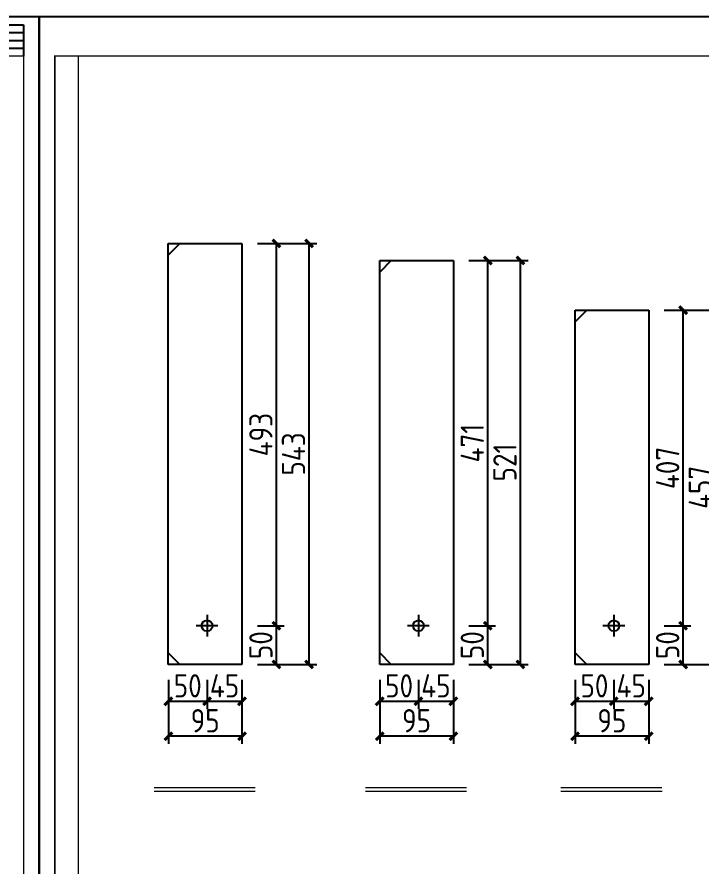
# Model space of a CAD drawing. Extents: x -41778 to 305453, y -85562 to 95360.
# Drawn here: x 121527 to 130352, y -72574 to -61625 of the extents above; entities that cross this region are included whole.
import ezdxf

# ---------------------------------------------------------------- set-up
doc = ezdxf.new("R2010")
doc.units = 0
doc.header["$LTSCALE"] = 1000
doc.header["$MEASUREMENT"] = 0
doc.layers.add('_TCH_MASK', color=7, linetype='Continuous')
doc.layers.add('PUB_TITLE', color=4, linetype='Continuous')
doc.styles.get("Standard").update_dxf_attribs({"font": 'gbenor.shx', "bigfont": 'gbcbig.shx'})
doc.dimstyles.get("Standard").update_dxf_attribs({"dimscale": 100, "dimtxt": 3.5, "dimasz": 1, "dimexe": 2.5, "dimexo": 3, "dimgap": 1.5, "dimtad": 1, "dimdec": 0, "dimzin": 0, "dimdsep": 46, "dimtxsty": 'Standard', "dimblk": 'ARCHTICK', "dimcen": 0.09, "dimadec": 0, "dimazin": 0, "dimtfac": 1, "dimtdec": 0, "dimtix": 1, "dimtmove": 2, "dimatfit": 3, "dimfxl": 1, "dimtolj": 1, "dimtzin": 0, "dimarcsym": 0})

# ---------------------------------------------------------------- blocks, each defined once
blk = doc.blocks.new('$titleblk$00000095')
for p, q in [((-150, 20), (-150, 0)), ((-150, 20), (0, 20)), ((-125, 20), (-125, 0)), ((-100, 20), (-100, 0)), ((-75, 20), (-75, 0)), ((-75, 20), (-75, 0)), ((-50, 20), (-50, 0)), ((-25, 20), (-25, 0)), ((0, 20), (0, 0)), ((-150, 15), (-75, 15)), ((-75, 15), (0, 15)), ((-150, 10), (-75, 10)), ((-75, 10), (0, 10)), ((-150, 5), (-75, 5)), ((-75, 5), (0, 5))]:
    blk.add_line(p, q)
at = {"width": 0.8}
for s, p in [('建   筑', (-146.45, 15.65)), ('暖  通', (-70.35, 15.73)), ('结   构', (-146.45, 10.91)), ('给 排 水', (-71.03, 10.9)), ('电   气', (-146.45, 5.65)), ('工   艺', (-70.35, 6.13)), ('通   讯', (-146.45, 0.88)), ('自   控', (-70.35, 1.24))]:
    blk.add_text(s, height=3.509, dxfattribs=at).set_placement(p)
blk = doc.blocks.new('新块')
at = {"layer": 'PUB_TITLE'}
blk.add_lwpolyline([(-47560, 0), (0, 0), (0, 33640), (-47560, 33640)], close=True, dxfattribs=at)
at = {"layer": 'PUB_TITLE', "const_width": 40}
blk.add_lwpolyline([(-46560, 400), (-400, 400), (-400, 33240), (-46560, 33240)], close=True, dxfattribs=at)
at = {"layer": 'PUB_TITLE', "const_width": 32}
blk.add_lwpolyline([(-400, 1000), (-46560, 1000)], dxfattribs=at)
at = {"layer": 'PUB_TITLE', "xscale": 40, "yscale": 40, "zscale": 40, "rotation": 90}
blk.add_blockref('$titleblk$00000095', (-46560, 33240), dxfattribs=at)
for tag, p in [('审定人', (-8147, 838)), ('校对', (-6621, 837)), ('工程名称', (-5026, 781)), ('阶段', (-810, 832)), ('审核人', (-8147, 641)), ('设计负责人', (-6745, 649)), ('图名', (-3347, 649)), ('日期', (-905, 632)), ('项目负责人', (-8228, 444)), ('设计人', (-6659, 447)), ('项目名称', (-5026, 479)), ('图号', (-1657, 502)), ('比例', (-810, 446))]:
    blk.add_attdef(tag, p, '', height=120)
blk = doc.blocks.new('_ArchTick')
at = {"color": 0, "linetype": 'ByBlock', "const_width": 0.4}
blk.add_lwpolyline([(-0.5, -0.5), (0.5, 0.5)], dxfattribs=at)
blk = doc.blocks.new('*D549')
at = {"layer": '_TCH_MASK', "color": 0, "lineweight": -2}
for p, q in [((123480, -70175), (123480, -70550)), ((123980, -70175), (123980, -70550)), ((123480, -70450), (123980, -70450))]:
    blk.add_line(p, q, dxfattribs=at)
at = {"layer": 'Defpoints', "color": 0}
for p in [(123480, -69975), (123980, -69975), (123980, -70450)]:
    blk.add_point(p, dxfattribs=at)
at = {"layer": '_TCH_MASK', "color": 0, "lineweight": -2, "xscale": 100, "yscale": 100, "zscale": 100, "rotation": 180}
blk.add_blockref('_ArchTick', (123480, -70450), dxfattribs=at)
at = {"layer": '_TCH_MASK', "color": 0, "lineweight": -2, "xscale": 100, "yscale": 100, "zscale": 100}
blk.add_blockref('_ArchTick', (123980, -70450), dxfattribs=at)
at = {"layer": '_TCH_MASK', "color": 0, "lineweight": 15, "insert": (123730, -70250), "char_height": 300, "attachment_point": 5}
blk.add_mtext('\\A1;50', dxfattribs=at)
blk = doc.blocks.new('*D550')
at = {"layer": '_TCH_MASK', "color": 0, "lineweight": -2}
for p, q in [((123980, -70175), (123980, -70550)), ((124430, -70175), (124430, -70550)), ((123980, -70450), (124430, -70450))]:
    blk.add_line(p, q, dxfattribs=at)
at = {"layer": 'Defpoints', "color": 0}
for p in [(123980, -69975), (124430, -69975), (124430, -70450)]:
    blk.add_point(p, dxfattribs=at)
at = {"layer": '_TCH_MASK', "color": 0, "lineweight": -2, "xscale": 100, "yscale": 100, "zscale": 100, "rotation": 180}
blk.add_blockref('_ArchTick', (123980, -70450), dxfattribs=at)
at = {"layer": '_TCH_MASK', "color": 0, "lineweight": -2, "xscale": 100, "yscale": 100, "zscale": 100}
blk.add_blockref('_ArchTick', (124430, -70450), dxfattribs=at)
at = {"layer": '_TCH_MASK', "color": 0, "lineweight": 15, "insert": (124205, -70250), "char_height": 300, "attachment_point": 5}
blk.add_mtext('\\A1;45', dxfattribs=at)
blk = doc.blocks.new('*D551')
at = {"layer": '_TCH_MASK', "color": 0, "lineweight": -2}
for p, q in [((123480, -70175), (123480, -71000)), ((124430, -70175), (124430, -71000)), ((124430, -70900), (123480, -70900))]:
    blk.add_line(p, q, dxfattribs=at)
at = {"layer": 'Defpoints', "color": 0}
for p in [(123480, -69975), (124430, -69975), (123480, -70900)]:
    blk.add_point(p, dxfattribs=at)
at = {"layer": '_TCH_MASK', "color": 0, "lineweight": -2, "xscale": 100, "yscale": 100, "zscale": 100, "rotation": 180}
blk.add_blockref('_ArchTick', (123480, -70900), dxfattribs=at)
at = {"layer": '_TCH_MASK', "color": 0, "lineweight": -2, "xscale": 100, "yscale": 100, "zscale": 100}
blk.add_blockref('_ArchTick', (124430, -70900), dxfattribs=at)
at = {"layer": '_TCH_MASK', "color": 0, "lineweight": 15, "insert": (123955, -70700), "char_height": 300, "attachment_point": 5}
blk.add_mtext('\\A1;95', dxfattribs=at)
blk = doc.blocks.new('*D548')
at = {"layer": '_TCH_MASK', "color": 0, "lineweight": -2}
for p, q in [((124630, -69475), (124974, -69475)), ((124874, -69975), (124874, -69475)), ((124630, -69975), (124974, -69975))]:
    blk.add_line(p, q, dxfattribs=at)
at = {"layer": 'Defpoints', "color": 0}
for p in [(124430, -69475), (124874, -69475), (124430, -69975)]:
    blk.add_point(p, dxfattribs=at)
at = {"layer": '_TCH_MASK', "color": 0, "lineweight": -2, "xscale": 100, "yscale": 100, "zscale": 100}
for p, rotation in [((124874, -69475), 90), ((124874, -69975), 270)]:
    blk.add_blockref('_ArchTick', p, dxfattribs=dict(at, rotation=rotation))
at = {"layer": '_TCH_MASK', "color": 0, "lineweight": 15, "insert": (124674, -69725), "char_height": 300, "attachment_point": 5, "rotation": 90}
blk.add_mtext('\\A1;50', dxfattribs=at)
blk = doc.blocks.new('*D552')
at = {"layer": '_TCH_MASK', "color": 0, "lineweight": -2}
for p, q in [((124630, -64545), (124974, -64545)), ((124874, -69475), (124874, -64545)), ((124630, -69475), (124974, -69475))]:
    blk.add_line(p, q, dxfattribs=at)
at = {"layer": 'Defpoints', "color": 0}
for p in [(124430, -64545), (124874, -64545), (124430, -69475)]:
    blk.add_point(p, dxfattribs=at)
at = {"layer": '_TCH_MASK', "color": 0, "lineweight": -2, "xscale": 100, "yscale": 100, "zscale": 100}
for p, rotation in [((124874, -64545), 90), ((124874, -69475), 270)]:
    blk.add_blockref('_ArchTick', p, dxfattribs=dict(at, rotation=rotation))
at = {"layer": '_TCH_MASK', "color": 0, "lineweight": 15, "insert": (124674, -67010), "char_height": 300, "attachment_point": 5, "rotation": 90}
blk.add_mtext('\\A1;493', dxfattribs=at)
blk = doc.blocks.new('*D553')
at = {"layer": '_TCH_MASK', "color": 0, "lineweight": -2}
for p, q in [((124630, -64545), (125395, -64545)), ((125295, -69975), (125295, -64545)), ((124630, -69975), (125395, -69975))]:
    blk.add_line(p, q, dxfattribs=at)
at = {"layer": 'Defpoints', "color": 0}
for p in [(124430, -64545), (125295, -64545), (124430, -69975)]:
    blk.add_point(p, dxfattribs=at)
at = {"layer": '_TCH_MASK', "color": 0, "lineweight": -2, "xscale": 100, "yscale": 100, "zscale": 100}
for p, rotation in [((125295, -64545), 90), ((125295, -69975), 270)]:
    blk.add_blockref('_ArchTick', p, dxfattribs=dict(at, rotation=rotation))
at = {"layer": '_TCH_MASK', "color": 0, "lineweight": 15, "insert": (125095, -67260), "char_height": 300, "attachment_point": 5, "rotation": 90}
blk.add_mtext('\\A1;543', dxfattribs=at)
blk = doc.blocks.new('*D561')
at = {"layer": '_TCH_MASK', "color": 0, "lineweight": -2}
for p, q in [((128727, -70175), (128727, -70550)), ((129227, -70175), (129227, -70550)), ((128727, -70450), (129227, -70450))]:
    blk.add_line(p, q, dxfattribs=at)
at = {"layer": 'Defpoints', "color": 0}
for p in [(128727, -69975), (129227, -69975), (129227, -70450)]:
    blk.add_point(p, dxfattribs=at)
at = {"layer": '_TCH_MASK', "color": 0, "lineweight": -2, "xscale": 100, "yscale": 100, "zscale": 100, "rotation": 180}
blk.add_blockref('_ArchTick', (128727, -70450), dxfattribs=at)
at = {"layer": '_TCH_MASK', "color": 0, "lineweight": -2, "xscale": 100, "yscale": 100, "zscale": 100}
blk.add_blockref('_ArchTick', (129227, -70450), dxfattribs=at)
at = {"layer": '_TCH_MASK', "color": 0, "lineweight": 15, "insert": (128977, -70250), "char_height": 300, "attachment_point": 5}
blk.add_mtext('\\A1;50', dxfattribs=at)
blk = doc.blocks.new('*D562')
at = {"layer": '_TCH_MASK', "color": 0, "lineweight": -2}
for p, q in [((129227, -70175), (129227, -70550)), ((129677, -70175), (129677, -70550)), ((129227, -70450), (129677, -70450))]:
    blk.add_line(p, q, dxfattribs=at)
at = {"layer": 'Defpoints', "color": 0}
for p in [(129227, -69975), (129677, -69975), (129677, -70450)]:
    blk.add_point(p, dxfattribs=at)
at = {"layer": '_TCH_MASK', "color": 0, "lineweight": -2, "xscale": 100, "yscale": 100, "zscale": 100, "rotation": 180}
blk.add_blockref('_ArchTick', (129227, -70450), dxfattribs=at)
at = {"layer": '_TCH_MASK', "color": 0, "lineweight": -2, "xscale": 100, "yscale": 100, "zscale": 100}
blk.add_blockref('_ArchTick', (129677, -70450), dxfattribs=at)
at = {"layer": '_TCH_MASK', "color": 0, "lineweight": 15, "insert": (129452, -70250), "char_height": 300, "attachment_point": 5}
blk.add_mtext('\\A1;45', dxfattribs=at)
blk = doc.blocks.new('*D563')
at = {"layer": '_TCH_MASK', "color": 0, "lineweight": -2}
for p, q in [((128727, -70175), (128727, -71000)), ((129677, -70175), (129677, -71000)), ((129677, -70900), (128727, -70900))]:
    blk.add_line(p, q, dxfattribs=at)
at = {"layer": 'Defpoints', "color": 0}
for p in [(128727, -69975), (129677, -69975), (128727, -70900)]:
    blk.add_point(p, dxfattribs=at)
at = {"layer": '_TCH_MASK', "color": 0, "lineweight": -2, "xscale": 100, "yscale": 100, "zscale": 100, "rotation": 180}
blk.add_blockref('_ArchTick', (128727, -70900), dxfattribs=at)
at = {"layer": '_TCH_MASK', "color": 0, "lineweight": -2, "xscale": 100, "yscale": 100, "zscale": 100}
blk.add_blockref('_ArchTick', (129677, -70900), dxfattribs=at)
at = {"layer": '_TCH_MASK', "color": 0, "lineweight": 15, "insert": (129202, -70700), "char_height": 300, "attachment_point": 5}
blk.add_mtext('\\A1;95', dxfattribs=at)
blk = doc.blocks.new('*D555')
at = {"layer": '_TCH_MASK', "color": 0, "lineweight": -2}
for p, q in [((129877, -69475), (130222, -69475)), ((130122, -69975), (130122, -69475)), ((129877, -69975), (130222, -69975))]:
    blk.add_line(p, q, dxfattribs=at)
at = {"layer": 'Defpoints', "color": 0}
for p in [(129677, -69475), (130122, -69475), (129677, -69975)]:
    blk.add_point(p, dxfattribs=at)
at = {"layer": '_TCH_MASK', "color": 0, "lineweight": -2, "xscale": 100, "yscale": 100, "zscale": 100}
for p, rotation in [((130122, -69475), 90), ((130122, -69975), 270)]:
    blk.add_blockref('_ArchTick', p, dxfattribs=dict(at, rotation=rotation))
at = {"layer": '_TCH_MASK', "color": 0, "lineweight": 15, "insert": (129922, -69725), "char_height": 300, "attachment_point": 5, "rotation": 90}
blk.add_mtext('\\A1;50', dxfattribs=at)
blk = doc.blocks.new('*D564')
at = {"layer": '_TCH_MASK', "color": 0, "lineweight": -2}
for p, q in [((129877, -65405), (130222, -65405)), ((130122, -69475), (130122, -65405)), ((129877, -69475), (130222, -69475))]:
    blk.add_line(p, q, dxfattribs=at)
at = {"layer": 'Defpoints', "color": 0}
for p in [(129677, -65405), (130122, -65405), (129677, -69475)]:
    blk.add_point(p, dxfattribs=at)
at = {"layer": '_TCH_MASK', "color": 0, "lineweight": -2, "xscale": 100, "yscale": 100, "zscale": 100}
for p, rotation in [((130122, -65405), 90), ((130122, -69475), 270)]:
    blk.add_blockref('_ArchTick', p, dxfattribs=dict(at, rotation=rotation))
at = {"layer": '_TCH_MASK', "color": 0, "lineweight": 15, "insert": (129922, -67440), "char_height": 300, "attachment_point": 5, "rotation": 90}
blk.add_mtext('\\A1;407', dxfattribs=at)
blk = doc.blocks.new('*D565')
at = {"layer": '_TCH_MASK', "color": 0, "lineweight": -2}
for p, q in [((129877, -65405), (130643, -65405)), ((130543, -69975), (130543, -65405)), ((129877, -69975), (130643, -69975))]:
    blk.add_line(p, q, dxfattribs=at)
at = {"layer": 'Defpoints', "color": 0}
for p in [(129677, -65405), (130543, -65405), (129677, -69975)]:
    blk.add_point(p, dxfattribs=at)
at = {"layer": '_TCH_MASK', "color": 0, "lineweight": -2, "xscale": 100, "yscale": 100, "zscale": 100}
for p, rotation in [((130543, -65405), 90), ((130543, -69975), 270)]:
    blk.add_blockref('_ArchTick', p, dxfattribs=dict(at, rotation=rotation))
at = {"layer": '_TCH_MASK', "color": 0, "lineweight": 15, "insert": (130343, -67690), "char_height": 300, "attachment_point": 5, "rotation": 90}
blk.add_mtext('\\A1;457', dxfattribs=at)
blk = doc.blocks.new('*D573')
at = {"layer": '_TCH_MASK', "color": 0, "lineweight": -2}
for p, q in [((126207, -70175), (126207, -70550)), ((126707, -70175), (126707, -70550)), ((126207, -70450), (126707, -70450))]:
    blk.add_line(p, q, dxfattribs=at)
at = {"layer": 'Defpoints', "color": 0}
for p in [(126207, -69975), (126707, -69975), (126707, -70450)]:
    blk.add_point(p, dxfattribs=at)
at = {"layer": '_TCH_MASK', "color": 0, "lineweight": -2, "xscale": 100, "yscale": 100, "zscale": 100, "rotation": 180}
blk.add_blockref('_ArchTick', (126207, -70450), dxfattribs=at)
at = {"layer": '_TCH_MASK', "color": 0, "lineweight": -2, "xscale": 100, "yscale": 100, "zscale": 100}
blk.add_blockref('_ArchTick', (126707, -70450), dxfattribs=at)
at = {"layer": '_TCH_MASK', "color": 0, "lineweight": 15, "insert": (126457, -70250), "char_height": 300, "attachment_point": 5}
blk.add_mtext('\\A1;50', dxfattribs=at)
blk = doc.blocks.new('*D574')
at = {"layer": '_TCH_MASK', "color": 0, "lineweight": -2}
for p, q in [((126707, -70175), (126707, -70550)), ((127157, -70175), (127157, -70550)), ((126707, -70450), (127157, -70450))]:
    blk.add_line(p, q, dxfattribs=at)
at = {"layer": 'Defpoints', "color": 0}
for p in [(126707, -69975), (127157, -69975), (127157, -70450)]:
    blk.add_point(p, dxfattribs=at)
at = {"layer": '_TCH_MASK', "color": 0, "lineweight": -2, "xscale": 100, "yscale": 100, "zscale": 100, "rotation": 180}
blk.add_blockref('_ArchTick', (126707, -70450), dxfattribs=at)
at = {"layer": '_TCH_MASK', "color": 0, "lineweight": -2, "xscale": 100, "yscale": 100, "zscale": 100}
blk.add_blockref('_ArchTick', (127157, -70450), dxfattribs=at)
at = {"layer": '_TCH_MASK', "color": 0, "lineweight": 15, "insert": (126932, -70250), "char_height": 300, "attachment_point": 5}
blk.add_mtext('\\A1;45', dxfattribs=at)
blk = doc.blocks.new('*D575')
at = {"layer": '_TCH_MASK', "color": 0, "lineweight": -2}
for p, q in [((126207, -70175), (126207, -71000)), ((127157, -70175), (127157, -71000)), ((127157, -70900), (126207, -70900))]:
    blk.add_line(p, q, dxfattribs=at)
at = {"layer": 'Defpoints', "color": 0}
for p in [(126207, -69975), (127157, -69975), (126207, -70900)]:
    blk.add_point(p, dxfattribs=at)
at = {"layer": '_TCH_MASK', "color": 0, "lineweight": -2, "xscale": 100, "yscale": 100, "zscale": 100, "rotation": 180}
blk.add_blockref('_ArchTick', (126207, -70900), dxfattribs=at)
at = {"layer": '_TCH_MASK', "color": 0, "lineweight": -2, "xscale": 100, "yscale": 100, "zscale": 100}
blk.add_blockref('_ArchTick', (127157, -70900), dxfattribs=at)
at = {"layer": '_TCH_MASK', "color": 0, "lineweight": 15, "insert": (126682, -70700), "char_height": 300, "attachment_point": 5}
blk.add_mtext('\\A1;95', dxfattribs=at)
blk = doc.blocks.new('*D572')
at = {"layer": '_TCH_MASK', "color": 0, "lineweight": -2}
for p, q in [((127357, -69475), (127701, -69475)), ((127601, -69975), (127601, -69475)), ((127357, -69975), (127701, -69975))]:
    blk.add_line(p, q, dxfattribs=at)
at = {"layer": 'Defpoints', "color": 0}
for p in [(127157, -69475), (127601, -69475), (127157, -69975)]:
    blk.add_point(p, dxfattribs=at)
at = {"layer": '_TCH_MASK', "color": 0, "lineweight": -2, "xscale": 100, "yscale": 100, "zscale": 100}
for p, rotation in [((127601, -69475), 90), ((127601, -69975), 270)]:
    blk.add_blockref('_ArchTick', p, dxfattribs=dict(at, rotation=rotation))
at = {"layer": '_TCH_MASK', "color": 0, "lineweight": 15, "insert": (127401, -69725), "char_height": 300, "attachment_point": 5, "rotation": 90}
blk.add_mtext('\\A1;50', dxfattribs=at)
blk = doc.blocks.new('*D576')
at = {"layer": '_TCH_MASK', "color": 0, "lineweight": -2}
for p, q in [((127357, -64765), (127701, -64765)), ((127601, -69475), (127601, -64765)), ((127357, -69475), (127701, -69475))]:
    blk.add_line(p, q, dxfattribs=at)
at = {"layer": 'Defpoints', "color": 0}
for p in [(127157, -64765), (127601, -64765), (127157, -69475)]:
    blk.add_point(p, dxfattribs=at)
at = {"layer": '_TCH_MASK', "color": 0, "lineweight": -2, "xscale": 100, "yscale": 100, "zscale": 100}
for p, rotation in [((127601, -64765), 90), ((127601, -69475), 270)]:
    blk.add_blockref('_ArchTick', p, dxfattribs=dict(at, rotation=rotation))
at = {"layer": '_TCH_MASK', "color": 0, "lineweight": 15, "insert": (127401, -67120), "char_height": 300, "attachment_point": 5, "rotation": 90}
blk.add_mtext('\\A1;471', dxfattribs=at)
blk = doc.blocks.new('*D577')
at = {"layer": '_TCH_MASK', "color": 0, "lineweight": -2}
for p, q in [((127357, -64765), (128122, -64765)), ((128022, -69975), (128022, -64765)), ((127357, -69975), (128122, -69975))]:
    blk.add_line(p, q, dxfattribs=at)
at = {"layer": 'Defpoints', "color": 0}
for p in [(127157, -64765), (128022, -64765), (127157, -69975)]:
    blk.add_point(p, dxfattribs=at)
at = {"layer": '_TCH_MASK', "color": 0, "lineweight": -2, "xscale": 100, "yscale": 100, "zscale": 100}
for p, rotation in [((128022, -64765), 90), ((128022, -69975), 270)]:
    blk.add_blockref('_ArchTick', p, dxfattribs=dict(at, rotation=rotation))
at = {"layer": '_TCH_MASK', "color": 0, "lineweight": 15, "insert": (127822, -67370), "char_height": 300, "attachment_point": 5, "rotation": 90}
blk.add_mtext('\\A1;521', dxfattribs=at)

msp = doc.modelspace()

# ---------------------------------------------------------------- linework, layer by layer
for p, q in [((123479.7, -64544.9), (124429.7, -64544.9)), ((123479.7, -69974.9), (123479.7, -64544.9)), ((123629.7, -64544.9), (123479.7, -64694.9)), ((124429.7, -64544.9), (124429.7, -69974.9)), ((126206.7, -64764.9), (127156.7, -64764.9)), ((126206.7, -69974.9), (126206.7, -64764.9)), ((126356.7, -64764.9), (126206.7, -64914.9)), ((127156.7, -64764.9), (127156.7, -69974.9)), ((128727.4, -65404.9), (129677.4, -65404.9)), ((128727.4, -69974.9), (128727.4, -65404.9)), ((128877.4, -65404.9), (128727.4, -65554.9)), ((129677.4, -65404.9), (129677.4, -69974.9)), ((123979.7, -69334.9), (123979.7, -69614.9)), ((126706.7, -69334.9), (126706.7, -69614.9)), ((129227.4, -69334.9), (129227.4, -69614.9)), ((124119.7, -69474.9), (123839.7, -69474.9)), ((126846.7, -69474.9), (126566.7, -69474.9)), ((129367.4, -69474.9), (129087.4, -69474.9)), ((123629.7, -69974.9), (123479.7, -69824.9)), ((126356.7, -69974.9), (126206.7, -69824.9)), ((128877.4, -69974.9), (128727.4, -69824.9)), ((124429.7, -69974.9), (123479.7, -69974.9)), ((127156.7, -69974.9), (126206.7, -69974.9)), ((129677.4, -69974.9), (128727.4, -69974.9))]:
    msp.add_line(p, q)
for centre in [(123979.7, -69474.9), (126706.7, -69474.9), (129227.4, -69474.9)]:
    msp.add_circle(centre, 70)
at = {"layer": '_TCH_MASK', "lineweight": 15}
for p, q in [((123295.4, -71608.5), (124601.2, -71608.5)), ((126022.4, -71608.5), (127328.2, -71608.5)), ((128543.1, -71608.5), (129848.8, -71608.5))]:
    msp.add_line(p, q, dxfattribs=at)
at = {"layer": '_TCH_MASK', "lineweight": 15, "const_width": 20}
for points in [[(124601.2, -71563.2), (123295.4, -71563.2)], [(127328.2, -71563.2), (126022.4, -71563.2)], [(129848.8, -71563.2), (128543.1, -71563.2)]]:
    msp.add_lwpolyline(points, dxfattribs=at)

# ---------------------------------------------------------------- block references
at = {"layer": '_TCH_MASK', "color": 0, "lineweight": 15, "xscale": 0.5033180145314873, "yscale": 0.5033180145314873, "zscale": 0.5033180146146854, "rotation": 270}
for p in [(104882.9, -85562.3), (121814.5, -85562.3)]:
    msp.add_blockref('新块', p, dxfattribs=at)

# ---------------------------------------------------------------- dimensions: what is measured, and where the dimension line sits
at = {"layer": '_TCH_MASK', "lineweight": 15}
for base, p1, p2, picture, middle in [((124874.1, -64544.9), (124429.7, -69474.9), (124429.7, -64544.9), '*D552', (124674.1, -67009.9)), ((125294.9, -64544.9), (124429.7, -69974.9), (124429.7, -64544.9), '*D553', (125094.9, -67259.9)), ((127601.1, -64764.9), (127156.7, -69474.9), (127156.7, -64764.9), '*D576', (127401.1, -67119.9)), ((128021.9, -64764.9), (127156.7, -69974.9), (127156.7, -64764.9), '*D577', (127821.9, -67369.9)), ((130121.7, -65404.9), (129677.4, -69474.9), (129677.4, -65404.9), '*D564', (129921.7, -67439.9)), ((130542.5, -65404.9), (129677.4, -69974.9), (129677.4, -65404.9), '*D565', (130342.5, -67689.9)), ((124874.1, -69474.9), (124429.7, -69974.9), (124429.7, -69474.9), '*D548', (124674.1, -69724.9)), ((127601.1, -69474.9), (127156.7, -69974.9), (127156.7, -69474.9), '*D572', (127401.1, -69724.9)), ((130121.7, -69474.9), (129677.4, -69974.9), (129677.4, -69474.9), '*D555', (129921.7, -69724.9))]:
    dim = msp.add_linear_dim(base=base, p1=p1, p2=p2, angle=90, dimstyle='Standard', override={"dimtxt": 3, "dimexe": 1, "dimexo": 2, "dimgap": 0.5, "dimlfac": 0.1}, dxfattribs=at)
    dim.commit()
    dim.dimension.update_dxf_attribs({"geometry": picture, "text_midpoint": middle})
for base, p1, p2, picture, middle in [((123979.7, -70449.7), (123479.7, -69974.9), (123979.7, -69974.9), '*D549', (123729.7, -70249.7)), ((123479.7, -70899.5), (124429.7, -69974.9), (123479.7, -69974.9), '*D551', (123954.7, -70699.5)), ((124429.7, -70449.7), (123979.7, -69974.9), (124429.7, -69974.9), '*D550', (124204.7, -70249.7)), ((126706.7, -70449.7), (126206.7, -69974.9), (126706.7, -69974.9), '*D573', (126456.7, -70249.7)), ((126206.7, -70899.5), (127156.7, -69974.9), (126206.7, -69974.9), '*D575', (126681.7, -70699.5)), ((127156.7, -70449.7), (126706.7, -69974.9), (127156.7, -69974.9), '*D574', (126931.7, -70249.7)), ((129227.4, -70449.7), (128727.4, -69974.9), (129227.4, -69974.9), '*D561', (128977.4, -70249.7)), ((128727.4, -70899.5), (129677.4, -69974.9), (128727.4, -69974.9), '*D563', (129202.4, -70699.5)), ((129677.4, -70449.7), (129227.4, -69974.9), (129677.4, -69974.9), '*D562', (129452.4, -70249.7))]:
    dim = msp.add_linear_dim(base=base, p1=p1, p2=p2, dimstyle='Standard', override={"dimtxt": 3, "dimexe": 1, "dimexo": 2, "dimgap": 0.5, "dimlfac": 0.1}, dxfattribs=at)
    dim.commit()
    dim.dimension.update_dxf_attribs({"geometry": picture, "text_midpoint": middle})

doc.saveas('drawing.dxf')
